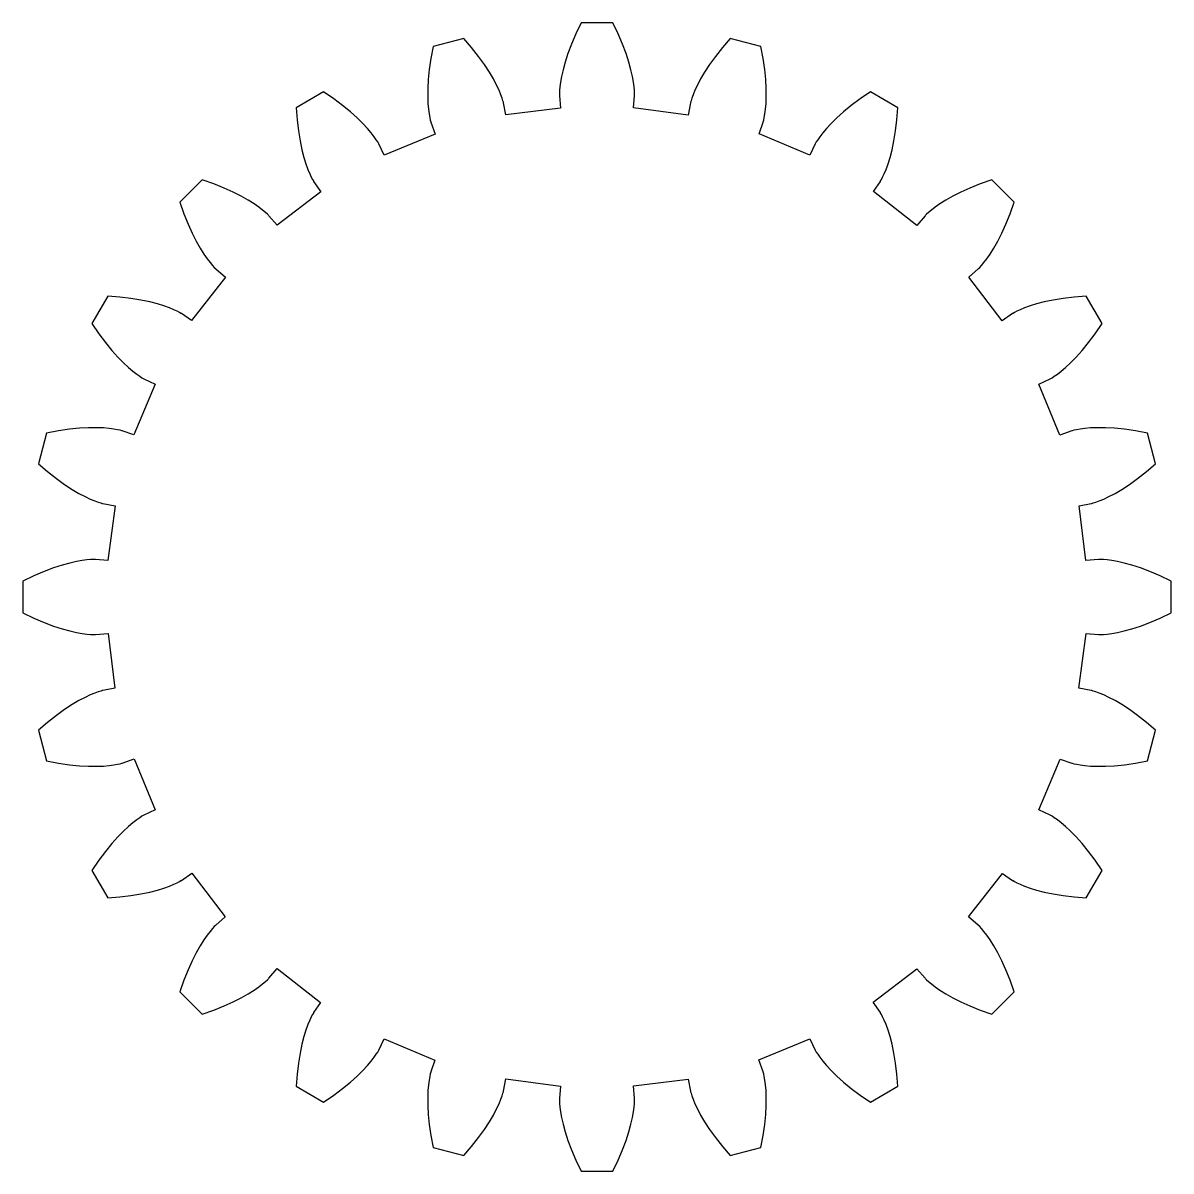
# Model space of a CAD drawing. Header units: metres. Extents: x -24 to 324, y -24 to 424.
# Drawn here: x 75.87 to 124.13, y -24.13 to 24.13 of the extents above; entities that cross this region are included whole.
import ezdxf

# ---------------------------------------------------------------- set-up
doc = ezdxf.new("R2010")
doc.units = ezdxf.units.M

msp = doc.modelspace()

# ---------------------------------------------------------------- linework, layer by layer
for p, q in [((99.3369, 24.1281), (99.1126, 23.6678)), ((100.663, 24.1281), (99.3369, 24.1281)), ((100.887, 23.6678), (100.663, 24.1281)), ((99.1126, 23.6678), (98.9274, 23.2385)), ((101.073, 23.2385), (100.887, 23.6678)), ((94.3957, 23.4776), (93.1147, 23.1344)), ((94.7315, 23.091), (94.3957, 23.4776)), ((98.9274, 23.2385), (98.7777, 22.8429)), ((101.222, 22.8429), (101.073, 23.2385)), ((105.604, 23.4776), (105.269, 23.091)), ((106.885, 23.1344), (105.604, 23.4776)), ((93.1147, 23.1344), (93.0172, 22.6317)), ((95.0215, 22.7243), (94.7315, 23.091)), ((95.2684, 22.3809), (95.0215, 22.7243)), ((98.7777, 22.8429), (98.6602, 22.4831)), ((101.34, 22.4831), (101.222, 22.8429)), ((104.979, 22.7243), (104.732, 22.3809)), ((105.269, 23.091), (104.979, 22.7243)), ((106.983, 22.6317), (106.885, 23.1344)), ((93.0172, 22.6317), (92.9494, 22.1691)), ((95.4751, 22.0638), (95.2684, 22.3809)), ((98.6602, 22.4831), (98.5712, 22.1613)), ((101.429, 22.1613), (101.34, 22.4831)), ((104.732, 22.3809), (104.525, 22.0638)), ((107.051, 22.1691), (106.983, 22.6317)), ((92.9072, 21.7482), (92.8868, 21.3703)), ((92.9494, 22.1691), (92.9072, 21.7482)), ((95.6444, 21.7759), (95.4751, 22.0638)), ((95.7796, 21.52), (95.6444, 21.7759)), ((98.5069, 21.8791), (98.4634, 21.6381)), ((98.5712, 22.1613), (98.5069, 21.8791)), ((101.493, 21.8791), (101.429, 22.1613)), ((101.537, 21.6381), (101.493, 21.8791)), ((104.356, 21.7759), (104.22, 21.52)), ((104.525, 22.0638), (104.356, 21.7759)), ((107.093, 21.7482), (107.051, 22.1691)), ((107.113, 21.3703), (107.093, 21.7482)), ((92.8868, 21.3703), (92.8841, 21.0363)), ((95.8839, 21.2985), (95.7796, 21.52)), ((95.9609, 21.1135), (95.8839, 21.2985)), ((98.4234, 21.2842), (98.4188, 21.173)), ((98.4369, 21.4395), (98.4234, 21.2842)), ((98.4634, 21.6381), (98.4369, 21.4395)), ((101.563, 21.4395), (101.537, 21.6381)), ((101.577, 21.2842), (101.563, 21.4395)), ((101.581, 21.173), (101.577, 21.2842)), ((104.116, 21.2985), (104.039, 21.1135)), ((104.22, 21.52), (104.116, 21.2985)), ((107.116, 21.0363), (107.113, 21.3703)), ((88.5102, 21.2271), (87.3617, 20.564)), ((88.9346, 20.9406), (88.5102, 21.2271)), ((89.3096, 20.6615), (88.9346, 20.9406)), ((92.8841, 21.0363), (92.895, 20.7471)), ((96.0141, 20.967), (95.9609, 21.1135)), ((96.0474, 20.8608), (96.0141, 20.967)), ((96.0644, 20.7962), (96.0474, 20.8608)), ((96.0692, 20.7745), (96.0644, 20.7962)), ((96.1665, 20.2605), (96.0692, 20.7745)), ((98.4188, 21.173), (98.419, 21.1062)), ((98.419, 21.1062), (98.42, 21.084)), ((98.42, 21.084), (98.4601, 20.5495)), ((101.541, 20.5624), (101.58, 21.084)), ((101.58, 21.084), (101.581, 21.1062)), ((101.581, 21.1062), (101.581, 21.173)), ((103.931, 20.7745), (103.831, 20.2479)), ((103.936, 20.7962), (103.931, 20.7745)), ((103.953, 20.8608), (103.936, 20.7962)), ((103.986, 20.967), (103.953, 20.8608)), ((104.039, 21.1135), (103.986, 20.967)), ((107.105, 20.7471), (107.116, 21.0363)), ((111.065, 20.9406), (110.69, 20.6615)), ((111.49, 21.2271), (111.065, 20.9406)), ((112.638, 20.564), (111.49, 21.2271)), ((87.3617, 20.564), (87.3976, 20.0532)), ((89.6371, 20.3936), (89.3096, 20.6615)), ((89.9187, 20.1408), (89.6371, 20.3936)), ((92.895, 20.7471), (92.9155, 20.5031)), ((92.9155, 20.5031), (92.9413, 20.3044)), ((92.9413, 20.3044), (92.9684, 20.1509)), ((98.4601, 20.5495), (96.1665, 20.2605)), ((103.831, 20.2479), (101.541, 20.5624)), ((107.032, 20.1509), (107.059, 20.3044)), ((107.059, 20.3044), (107.085, 20.5031)), ((107.085, 20.5031), (107.105, 20.7471)), ((110.363, 20.3936), (110.081, 20.1408)), ((110.69, 20.6615), (110.363, 20.3936)), ((112.602, 20.0532), (112.638, 20.564)), ((87.3976, 20.0532), (87.4518, 19.5889)), ((90.1568, 19.9066), (89.9187, 20.1408)), ((90.3536, 19.6944), (90.1568, 19.9066)), ((92.9684, 20.1509), (92.9927, 20.0423)), ((92.9927, 20.0423), (93.0102, 19.9778)), ((93.0102, 19.9778), (93.0169, 19.9566)), ((93.0169, 19.9566), (93.1939, 19.4508)), ((106.81, 19.4629), (106.983, 19.9566)), ((106.983, 19.9566), (106.99, 19.9778)), ((106.99, 19.9778), (107.007, 20.0423)), ((107.007, 20.0423), (107.032, 20.1509)), ((109.843, 19.9066), (109.646, 19.6944)), ((110.081, 20.1408), (109.843, 19.9066)), ((112.548, 19.5889), (112.602, 20.0532)), ((87.4518, 19.5889), (87.5201, 19.1714)), ((90.5117, 19.5074), (90.3536, 19.6944)), ((90.6339, 19.3486), (90.5117, 19.5074)), ((90.7233, 19.2209), (90.6339, 19.3486)), ((93.1939, 19.4508), (91.0533, 18.578)), ((108.941, 18.5664), (106.81, 19.4629)), ((109.366, 19.3486), (109.277, 19.2209)), ((109.488, 19.5074), (109.366, 19.3486)), ((109.646, 19.6944), (109.488, 19.5074)), ((112.48, 19.1714), (112.548, 19.5889)), ((87.5201, 19.1714), (87.5982, 18.8011)), ((90.7829, 19.1269), (90.7233, 19.2209)), ((90.8161, 19.069), (90.7829, 19.1269)), ((90.8263, 19.0492), (90.8161, 19.069)), ((91.0533, 18.578), (90.8263, 19.0492)), ((109.174, 19.0492), (108.941, 18.5664)), ((109.184, 19.069), (109.174, 19.0492)), ((109.217, 19.1269), (109.184, 19.069)), ((109.277, 19.2209), (109.217, 19.1269)), ((112.402, 18.8011), (112.48, 19.1714)), ((87.5982, 18.8011), (87.682, 18.4778)), ((87.682, 18.4778), (87.7674, 18.2013)), ((112.233, 18.2013), (112.318, 18.4778)), ((112.318, 18.4778), (112.402, 18.8011)), ((87.7674, 18.2013), (87.8503, 17.9708)), ((87.8503, 17.9708), (87.9266, 17.7856)), ((112.073, 17.7856), (112.15, 17.9708)), ((112.15, 17.9708), (112.233, 18.2013)), ((83.4077, 17.5301), (82.4699, 16.5923)), ((83.8918, 17.3631), (83.4077, 17.5301)), ((87.9266, 17.7856), (87.9925, 17.6444)), ((87.9925, 17.6444), (88.0441, 17.5457)), ((88.0441, 17.5457), (88.0777, 17.488)), ((88.0777, 17.488), (88.0897, 17.4692)), ((88.0897, 17.4692), (88.3916, 17.0264)), ((111.616, 17.0371), (111.91, 17.4692)), ((111.91, 17.4692), (111.922, 17.488)), ((111.922, 17.488), (111.956, 17.5457)), ((111.956, 17.5457), (112.007, 17.6444)), ((112.007, 17.6444), (112.073, 17.7856)), ((116.592, 17.5301), (116.108, 17.3631)), ((117.53, 16.5923), (116.592, 17.5301)), ((84.3263, 17.1906), (83.8918, 17.3631)), ((84.7119, 17.0166), (84.3263, 17.1906)), ((85.0494, 16.8453), (84.7119, 17.0166)), ((88.3916, 17.0264), (86.5498, 15.6294)), ((113.442, 15.6196), (111.616, 17.0371)), ((115.288, 17.0166), (114.951, 16.8453)), ((115.674, 17.1906), (115.288, 17.0166)), ((116.108, 17.3631), (115.674, 17.1906)), ((82.4699, 16.5923), (82.6369, 16.1082)), ((85.34, 16.6807), (85.0494, 16.8453)), ((85.585, 16.5267), (85.34, 16.6807)), ((85.7861, 16.3869), (85.585, 16.5267)), ((114.415, 16.5267), (114.214, 16.3869)), ((114.66, 16.6807), (114.415, 16.5267)), ((114.951, 16.8453), (114.66, 16.6807)), ((117.363, 16.1082), (117.53, 16.5923)), ((82.6369, 16.1082), (82.8094, 15.6737)), ((85.9453, 16.2652), (85.7861, 16.3869)), ((86.0646, 16.165), (85.9453, 16.2652)), ((86.1465, 16.0896), (86.0646, 16.165)), ((86.1936, 16.0423), (86.1465, 16.0896)), ((86.2086, 16.0258), (86.1936, 16.0423)), ((86.5498, 15.6294), (86.2086, 16.0258)), ((113.791, 16.0258), (113.442, 15.6196)), ((113.806, 16.0423), (113.791, 16.0258)), ((113.853, 16.0896), (113.806, 16.0423)), ((113.935, 16.165), (113.853, 16.0896)), ((114.055, 16.2652), (113.935, 16.165)), ((114.214, 16.3869), (114.055, 16.2652)), ((117.191, 15.6737), (117.363, 16.1082)), ((82.8094, 15.6737), (82.9834, 15.2881)), ((117.017, 15.2881), (117.191, 15.6737)), ((82.9834, 15.2881), (83.1547, 14.9506)), ((116.845, 14.9506), (117.017, 15.2881)), ((83.1547, 14.9506), (83.3193, 14.66)), ((83.3193, 14.66), (83.4733, 14.415)), ((116.527, 14.415), (116.681, 14.66)), ((116.681, 14.66), (116.845, 14.9506)), ((83.4733, 14.415), (83.6131, 14.2139)), ((83.6131, 14.2139), (83.7348, 14.0547)), ((83.7348, 14.0547), (83.835, 13.9354)), ((116.165, 13.9354), (116.265, 14.0547)), ((116.265, 14.0547), (116.387, 14.2139)), ((116.387, 14.2139), (116.527, 14.415)), ((83.835, 13.9354), (83.9104, 13.8535)), ((83.9104, 13.8535), (83.9577, 13.8064)), ((83.9577, 13.8064), (83.9742, 13.7914)), ((83.9742, 13.7914), (84.3804, 13.4418)), ((115.629, 13.4502), (116.026, 13.7914)), ((116.026, 13.7914), (116.042, 13.8064)), ((116.042, 13.8064), (116.09, 13.8535)), ((116.09, 13.8535), (116.165, 13.9354)), ((84.3804, 13.4418), (82.9629, 11.6156)), ((117.026, 11.6084), (115.629, 13.4502)), ((79.436, 12.6383), (78.7729, 11.4898)), ((79.9468, 12.6024), (79.436, 12.6383)), ((80.4111, 12.5482), (79.9468, 12.6024)), ((80.8286, 12.4799), (80.4111, 12.5482)), ((119.589, 12.5482), (119.171, 12.4799)), ((120.053, 12.6024), (119.589, 12.5482)), ((120.564, 12.6383), (120.053, 12.6024)), ((121.227, 11.4898), (120.564, 12.6383)), ((81.1989, 12.4018), (80.8286, 12.4799)), ((81.5222, 12.318), (81.1989, 12.4018)), ((81.7987, 12.2326), (81.5222, 12.318)), ((82.0292, 12.1497), (81.7987, 12.2326)), ((82.2144, 12.0734), (82.0292, 12.1497)), ((82.3556, 12.0075), (82.2144, 12.0734)), ((117.786, 12.0734), (117.644, 12.0075)), ((117.971, 12.1497), (117.786, 12.0734)), ((118.201, 12.2326), (117.971, 12.1497)), ((118.478, 12.318), (118.201, 12.2326)), ((118.801, 12.4018), (118.478, 12.318)), ((119.171, 12.4799), (118.801, 12.4018)), ((82.4543, 11.9559), (82.3556, 12.0075)), ((82.512, 11.9223), (82.4543, 11.9559)), ((82.5308, 11.9103), (82.512, 11.9223)), ((82.9629, 11.6156), (82.5308, 11.9103)), ((117.469, 11.9103), (117.026, 11.6084)), ((117.488, 11.9223), (117.469, 11.9103)), ((117.546, 11.9559), (117.488, 11.9223)), ((117.644, 12.0075), (117.546, 11.9559)), ((78.7729, 11.4898), (79.0594, 11.0654)), ((120.941, 11.0654), (121.227, 11.4898)), ((79.0594, 11.0654), (79.3385, 10.6904)), ((79.3385, 10.6904), (79.6064, 10.3629)), ((120.394, 10.3629), (120.661, 10.6904)), ((120.661, 10.6904), (120.941, 11.0654)), ((79.6064, 10.3629), (79.8592, 10.0813)), ((120.141, 10.0813), (120.394, 10.3629)), ((79.8592, 10.0813), (80.0934, 9.84322)), ((80.0934, 9.84322), (80.3056, 9.64644)), ((119.694, 9.64644), (119.907, 9.84322)), ((119.907, 9.84322), (120.141, 10.0813)), ((80.3056, 9.64644), (80.4926, 9.48831)), ((80.4926, 9.48831), (80.6514, 9.36607)), ((80.6514, 9.36607), (80.7791, 9.27673)), ((80.7791, 9.27673), (80.8731, 9.21712)), ((80.8731, 9.21712), (80.931, 9.18393)), ((80.931, 9.18393), (80.9508, 9.17366)), ((80.9508, 9.17366), (81.4336, 8.94113)), ((118.578, 8.94672), (119.049, 9.17366)), ((119.049, 9.17366), (119.069, 9.18393)), ((119.069, 9.18393), (119.127, 9.21712)), ((119.127, 9.21712), (119.221, 9.27673)), ((119.221, 9.27673), (119.349, 9.36607)), ((119.349, 9.36607), (119.507, 9.48831)), ((119.507, 9.48831), (119.694, 9.64644)), ((81.4336, 8.94113), (80.5371, 6.81032)), ((119.451, 6.80608), (118.578, 8.94672)), ((76.8656, 6.88533), (76.5224, 5.60429)), ((77.3683, 6.98279), (76.8656, 6.88533)), ((77.8309, 7.05064), (77.3683, 6.98279)), ((78.2518, 7.09277), (77.8309, 7.05064)), ((78.6297, 7.11319), (78.2518, 7.09277)), ((78.9637, 7.11589), (78.6297, 7.11319)), ((79.2529, 7.105), (78.9637, 7.11589)), ((79.4969, 7.08455), (79.2529, 7.105)), ((79.6956, 7.05875), (79.4969, 7.08455)), ((79.8491, 7.03162), (79.6956, 7.05875)), ((79.9577, 7.00729), (79.8491, 7.03162)), ((80.0222, 6.98979), (79.9577, 7.00729)), ((80.0434, 6.98308), (80.0222, 6.98979)), ((80.5371, 6.81032), (80.0434, 6.98308)), ((119.957, 6.98308), (119.451, 6.80608)), ((119.978, 6.98979), (119.957, 6.98308)), ((120.042, 7.00729), (119.978, 6.98979)), ((120.151, 7.03162), (120.042, 7.00729)), ((120.304, 7.05875), (120.151, 7.03162)), ((120.503, 7.08455), (120.304, 7.05875)), ((120.747, 7.105), (120.503, 7.08455)), ((121.036, 7.11589), (120.747, 7.105)), ((121.37, 7.11319), (121.036, 7.11589)), ((121.748, 7.09277), (121.37, 7.11319)), ((122.169, 7.05064), (121.748, 7.09277)), ((122.632, 6.98279), (122.169, 7.05064)), ((123.134, 6.88533), (122.632, 6.98279)), ((123.478, 5.60429), (123.134, 6.88533)), ((76.5224, 5.60429), (76.909, 5.26854)), ((123.091, 5.26854), (123.478, 5.60429)), ((76.909, 5.26854), (77.2757, 4.9785)), ((77.2757, 4.9785), (77.6191, 4.73155)), ((122.381, 4.73155), (122.724, 4.9785)), ((122.724, 4.9785), (123.091, 5.26854)), ((77.6191, 4.73155), (77.9362, 4.52492)), ((77.9362, 4.52492), (78.2241, 4.35561)), ((78.2241, 4.35561), (78.48, 4.22044)), ((121.52, 4.22044), (121.776, 4.35561)), ((121.776, 4.35561), (122.064, 4.52492)), ((122.064, 4.52492), (122.381, 4.73155)), ((78.48, 4.22044), (78.7015, 4.11612)), ((78.7015, 4.11612), (78.8865, 4.03912)), ((78.8865, 4.03912), (79.033, 3.98589)), ((79.033, 3.98589), (79.1392, 3.95264)), ((79.1392, 3.95264), (79.2038, 3.93558)), ((79.2038, 3.93558), (79.2255, 3.93077)), ((79.2255, 3.93077), (79.7521, 3.83113)), ((120.261, 3.83353), (120.774, 3.93077)), ((120.774, 3.93077), (120.796, 3.93558)), ((120.796, 3.93558), (120.861, 3.95264)), ((120.861, 3.95264), (120.967, 3.98589)), ((120.967, 3.98589), (121.113, 4.03912)), ((121.113, 4.03912), (121.298, 4.11612)), ((121.298, 4.11612), (121.52, 4.22044)), ((79.7521, 3.83113), (79.4376, 1.54089)), ((120.55, 1.53993), (120.261, 3.83353)), ((78.1209, 1.49315), (77.8387, 1.42883)), ((78.3619, 1.53658), (78.1209, 1.49315)), ((78.5605, 1.56306), (78.3619, 1.53658)), ((78.7158, 1.57658), (78.5605, 1.56306)), ((78.827, 1.58121), (78.7158, 1.57658)), ((78.8938, 1.58098), (78.827, 1.58121)), ((78.916, 1.57999), (78.8938, 1.58098)), ((79.4376, 1.54089), (78.916, 1.57999)), ((121.084, 1.57999), (120.55, 1.53993)), ((121.106, 1.58098), (121.084, 1.57999)), ((121.173, 1.58121), (121.106, 1.58098)), ((121.284, 1.57658), (121.173, 1.58121)), ((121.439, 1.56306), (121.284, 1.57658)), ((121.638, 1.53658), (121.439, 1.56306)), ((121.879, 1.49315), (121.638, 1.53658)), ((122.161, 1.42883), (121.879, 1.49315)), ((76.7615, 1.07262), (76.3322, 0.88736)), ((77.1571, 1.22226), (76.7615, 1.07262)), ((77.5169, 1.33978), (77.1571, 1.22226)), ((77.8387, 1.42883), (77.5169, 1.33978)), ((122.483, 1.33978), (122.161, 1.42883)), ((122.843, 1.22226), (122.483, 1.33978)), ((123.239, 1.07262), (122.843, 1.22226)), ((123.668, 0.88736), (123.239, 1.07262)), ((76.3322, 0.88736), (75.8719, 0.66312)), ((75.8719, 0.66312), (75.8719, -0.66312)), ((124.128, 0.66312), (123.668, 0.88736)), ((124.128, -0.66312), (124.128, 0.66312)), ((75.8719, -0.66312), (76.3322, -0.88736)), ((76.3322, -0.88736), (76.7615, -1.07262)), ((123.239, -1.07262), (123.668, -0.88736)), ((123.668, -0.88736), (124.128, -0.66312)), ((76.7615, -1.07262), (77.1571, -1.22226)), ((77.1571, -1.22226), (77.5169, -1.33978)), ((77.5169, -1.33978), (77.8387, -1.42883)), ((77.8387, -1.42883), (78.1209, -1.49315)), ((121.879, -1.49315), (122.161, -1.42883)), ((122.161, -1.42883), (122.483, -1.33978)), ((122.483, -1.33978), (122.843, -1.22226)), ((122.843, -1.22226), (123.239, -1.07262)), ((78.1209, -1.49315), (78.3619, -1.53658)), ((78.3619, -1.53658), (78.5605, -1.56306)), ((78.5605, -1.56306), (78.7158, -1.57658)), ((78.7158, -1.57658), (78.827, -1.58121)), ((78.827, -1.58121), (78.8938, -1.58098)), ((78.8938, -1.58098), (78.916, -1.57999)), ((78.916, -1.57999), (79.4505, -1.53993)), ((79.4505, -1.53993), (79.7395, -3.83353)), ((120.248, -3.83113), (120.562, -1.54089)), ((120.562, -1.54089), (121.084, -1.57999)), ((121.084, -1.57999), (121.106, -1.58098)), ((121.106, -1.58098), (121.173, -1.58121)), ((121.173, -1.58121), (121.284, -1.57658)), ((121.284, -1.57658), (121.439, -1.56306)), ((121.439, -1.56306), (121.638, -1.53658)), ((121.638, -1.53658), (121.879, -1.49315)), ((79.7395, -3.83353), (79.2255, -3.93077)), ((120.774, -3.93077), (120.248, -3.83113)), ((78.48, -4.22044), (78.2241, -4.35561)), ((78.7015, -4.11612), (78.48, -4.22044)), ((78.8865, -4.03912), (78.7015, -4.11612)), ((79.033, -3.98589), (78.8865, -4.03912)), ((79.1392, -3.95264), (79.033, -3.98589)), ((79.2038, -3.93558), (79.1392, -3.95264)), ((79.2255, -3.93077), (79.2038, -3.93558)), ((120.796, -3.93558), (120.774, -3.93077)), ((120.861, -3.95264), (120.796, -3.93558)), ((120.967, -3.98589), (120.861, -3.95264)), ((121.113, -4.03912), (120.967, -3.98589)), ((121.298, -4.11612), (121.113, -4.03912)), ((121.52, -4.22044), (121.298, -4.11612)), ((121.776, -4.35561), (121.52, -4.22044)), ((77.6191, -4.73155), (77.2757, -4.9785)), ((77.9362, -4.52492), (77.6191, -4.73155)), ((78.2241, -4.35561), (77.9362, -4.52492)), ((122.064, -4.52492), (121.776, -4.35561)), ((122.381, -4.73155), (122.064, -4.52492)), ((122.724, -4.9785), (122.381, -4.73155)), ((76.909, -5.26854), (76.5224, -5.60429)), ((77.2757, -4.9785), (76.909, -5.26854)), ((123.091, -5.26854), (122.724, -4.9785)), ((123.478, -5.60429), (123.091, -5.26854)), ((76.5224, -5.60429), (76.8656, -6.88533)), ((123.134, -6.88533), (123.478, -5.60429)), ((76.8656, -6.88533), (77.3683, -6.98279)), ((77.3683, -6.98279), (77.8309, -7.05064)), ((77.8309, -7.05064), (78.2518, -7.09277)), ((78.2518, -7.09277), (78.6297, -7.11319)), ((78.6297, -7.11319), (78.9637, -7.11589)), ((78.9637, -7.11589), (79.2529, -7.105)), ((79.2529, -7.105), (79.4969, -7.08455)), ((79.4969, -7.08455), (79.6956, -7.05875)), ((79.6956, -7.05875), (79.8491, -7.03162)), ((79.8491, -7.03162), (79.9577, -7.00729)), ((79.9577, -7.00729), (80.0222, -6.98979)), ((80.0222, -6.98979), (80.0434, -6.98308)), ((80.0434, -6.98308), (80.5492, -6.80608)), ((80.5492, -6.80608), (81.422, -8.94672)), ((118.566, -8.94113), (119.463, -6.81032)), ((119.463, -6.81032), (119.957, -6.98308)), ((119.957, -6.98308), (119.978, -6.98979)), ((119.978, -6.98979), (120.042, -7.00729)), ((120.042, -7.00729), (120.151, -7.03162)), ((120.151, -7.03162), (120.304, -7.05875)), ((120.304, -7.05875), (120.503, -7.08455)), ((120.503, -7.08455), (120.747, -7.105)), ((120.747, -7.105), (121.036, -7.11589)), ((121.036, -7.11589), (121.37, -7.11319)), ((121.37, -7.11319), (121.748, -7.09277)), ((121.748, -7.09277), (122.169, -7.05064)), ((122.169, -7.05064), (122.632, -6.98279)), ((122.632, -6.98279), (123.134, -6.88533)), ((81.422, -8.94672), (80.9508, -9.17366)), ((119.049, -9.17366), (118.566, -8.94113)), ((80.3056, -9.64644), (80.0934, -9.84322)), ((80.4926, -9.48831), (80.3056, -9.64644)), ((80.6514, -9.36607), (80.4926, -9.48831)), ((80.7791, -9.27673), (80.6514, -9.36607)), ((80.8731, -9.21712), (80.7791, -9.27673)), ((80.931, -9.18393), (80.8731, -9.21712)), ((80.9508, -9.17366), (80.931, -9.18393)), ((119.069, -9.18393), (119.049, -9.17366)), ((119.127, -9.21712), (119.069, -9.18393)), ((119.221, -9.27673), (119.127, -9.21712)), ((119.349, -9.36607), (119.221, -9.27673)), ((119.507, -9.48831), (119.349, -9.36607)), ((119.694, -9.64644), (119.507, -9.48831)), ((119.907, -9.84322), (119.694, -9.64644)), ((79.8592, -10.0813), (79.6064, -10.3629)), ((80.0934, -9.84322), (79.8592, -10.0813)), ((120.141, -10.0813), (119.907, -9.84322)), ((120.394, -10.3629), (120.141, -10.0813)), ((79.6064, -10.3629), (79.3385, -10.6904)), ((120.661, -10.6904), (120.394, -10.3629)), ((79.0594, -11.0654), (78.7729, -11.4898)), ((79.3385, -10.6904), (79.0594, -11.0654)), ((120.941, -11.0654), (120.661, -10.6904)), ((121.227, -11.4898), (120.941, -11.0654)), ((78.7729, -11.4898), (79.436, -12.6383)), ((120.564, -12.6383), (121.227, -11.4898)), ((82.2144, -12.0734), (82.3556, -12.0075)), ((82.3556, -12.0075), (82.4543, -11.9559)), ((82.4543, -11.9559), (82.512, -11.9223)), ((82.512, -11.9223), (82.5308, -11.9103)), ((82.5308, -11.9103), (82.9736, -11.6084)), ((82.9736, -11.6084), (84.3706, -13.4502)), ((115.62, -13.4418), (117.037, -11.6156)), ((117.037, -11.6156), (117.469, -11.9103)), ((117.469, -11.9103), (117.488, -11.9223)), ((117.488, -11.9223), (117.546, -11.9559)), ((117.546, -11.9559), (117.644, -12.0075)), ((117.644, -12.0075), (117.786, -12.0734)), ((80.4111, -12.5482), (80.8286, -12.4799)), ((80.8286, -12.4799), (81.1989, -12.4018)), ((81.1989, -12.4018), (81.5222, -12.318)), ((81.5222, -12.318), (81.7987, -12.2326)), ((81.7987, -12.2326), (82.0292, -12.1497)), ((82.0292, -12.1497), (82.2144, -12.0734)), ((117.786, -12.0734), (117.971, -12.1497)), ((117.971, -12.1497), (118.201, -12.2326)), ((118.201, -12.2326), (118.478, -12.318)), ((118.478, -12.318), (118.801, -12.4018)), ((118.801, -12.4018), (119.171, -12.4799)), ((119.171, -12.4799), (119.589, -12.5482)), ((79.436, -12.6383), (79.9468, -12.6024)), ((79.9468, -12.6024), (80.4111, -12.5482)), ((119.589, -12.5482), (120.053, -12.6024)), ((120.053, -12.6024), (120.564, -12.6383)), ((84.3706, -13.4502), (83.9742, -13.7914)), ((116.026, -13.7914), (115.62, -13.4418)), ((83.835, -13.9354), (83.7348, -14.0547)), ((83.9104, -13.8535), (83.835, -13.9354)), ((83.9577, -13.8064), (83.9104, -13.8535)), ((83.9742, -13.7914), (83.9577, -13.8064)), ((116.042, -13.8064), (116.026, -13.7914)), ((116.09, -13.8535), (116.042, -13.8064)), ((116.165, -13.9354), (116.09, -13.8535)), ((116.265, -14.0547), (116.165, -13.9354)), ((83.4733, -14.415), (83.3193, -14.66)), ((83.6131, -14.2139), (83.4733, -14.415)), ((83.7348, -14.0547), (83.6131, -14.2139)), ((116.387, -14.2139), (116.265, -14.0547)), ((116.527, -14.415), (116.387, -14.2139)), ((116.681, -14.66), (116.527, -14.415)), ((83.1547, -14.9506), (82.9834, -15.2881)), ((83.3193, -14.66), (83.1547, -14.9506)), ((116.845, -14.9506), (116.681, -14.66)), ((117.017, -15.2881), (116.845, -14.9506)), ((82.9834, -15.2881), (82.8094, -15.6737)), ((117.191, -15.6737), (117.017, -15.2881)), ((82.8094, -15.6737), (82.6369, -16.1082)), ((86.2086, -16.0258), (86.5582, -15.6196)), ((86.5582, -15.6196), (88.3844, -17.0371)), ((111.608, -17.0264), (113.45, -15.6294)), ((113.45, -15.6294), (113.791, -16.0258)), ((117.363, -16.1082), (117.191, -15.6737)), ((82.6369, -16.1082), (82.4699, -16.5923)), ((85.585, -16.5267), (85.7861, -16.3869)), ((85.7861, -16.3869), (85.9453, -16.2652)), ((85.9453, -16.2652), (86.0646, -16.165)), ((86.0646, -16.165), (86.1465, -16.0896)), ((86.1465, -16.0896), (86.1936, -16.0423)), ((86.1936, -16.0423), (86.2086, -16.0258)), ((113.791, -16.0258), (113.806, -16.0423)), ((113.806, -16.0423), (113.853, -16.0896)), ((113.853, -16.0896), (113.935, -16.165)), ((113.935, -16.165), (114.055, -16.2652)), ((114.055, -16.2652), (114.214, -16.3869)), ((114.214, -16.3869), (114.415, -16.5267)), ((117.53, -16.5923), (117.363, -16.1082)), ((82.4699, -16.5923), (83.4077, -17.5301)), ((84.7119, -17.0166), (85.0494, -16.8453)), ((85.0494, -16.8453), (85.34, -16.6807)), ((85.34, -16.6807), (85.585, -16.5267)), ((114.415, -16.5267), (114.66, -16.6807)), ((114.66, -16.6807), (114.951, -16.8453)), ((114.951, -16.8453), (115.288, -17.0166)), ((116.592, -17.5301), (117.53, -16.5923)), ((83.4077, -17.5301), (83.8918, -17.3631)), ((83.8918, -17.3631), (84.3263, -17.1906)), ((84.3263, -17.1906), (84.7119, -17.0166)), ((88.3844, -17.0371), (88.0897, -17.4692)), ((111.91, -17.4692), (111.608, -17.0264)), ((115.288, -17.0166), (115.674, -17.1906)), ((115.674, -17.1906), (116.108, -17.3631)), ((116.108, -17.3631), (116.592, -17.5301)), ((87.9266, -17.7856), (87.8503, -17.9708)), ((87.9925, -17.6444), (87.9266, -17.7856)), ((88.0441, -17.5457), (87.9925, -17.6444)), ((88.0777, -17.488), (88.0441, -17.5457)), ((88.0897, -17.4692), (88.0777, -17.488)), ((111.922, -17.488), (111.91, -17.4692)), ((111.956, -17.5457), (111.922, -17.488)), ((112.007, -17.6444), (111.956, -17.5457)), ((112.073, -17.7856), (112.007, -17.6444)), ((112.15, -17.9708), (112.073, -17.7856)), ((87.7674, -18.2013), (87.682, -18.4778)), ((87.8503, -17.9708), (87.7674, -18.2013)), ((112.233, -18.2013), (112.15, -17.9708)), ((112.318, -18.4778), (112.233, -18.2013)), ((87.5982, -18.8011), (87.5201, -19.1714)), ((87.682, -18.4778), (87.5982, -18.8011)), ((90.8263, -19.0492), (91.0589, -18.5664)), ((91.0589, -18.5664), (93.1897, -19.4629)), ((106.806, -19.4508), (108.947, -18.578)), ((108.947, -18.578), (109.174, -19.0492)), ((112.402, -18.8011), (112.318, -18.4778)), ((112.48, -19.1714), (112.402, -18.8011)), ((87.5201, -19.1714), (87.4518, -19.5889)), ((90.6339, -19.3486), (90.7233, -19.2209)), ((90.7233, -19.2209), (90.7829, -19.1269)), ((90.7829, -19.1269), (90.8161, -19.069)), ((90.8161, -19.069), (90.8263, -19.0492)), ((109.174, -19.0492), (109.184, -19.069)), ((109.184, -19.069), (109.217, -19.1269)), ((109.217, -19.1269), (109.277, -19.2209)), ((109.277, -19.2209), (109.366, -19.3486)), ((112.548, -19.5889), (112.48, -19.1714)), ((87.4518, -19.5889), (87.3976, -20.0532)), ((90.1568, -19.9066), (90.3536, -19.6944)), ((90.3536, -19.6944), (90.5117, -19.5074)), ((90.5117, -19.5074), (90.6339, -19.3486)), ((93.1897, -19.4629), (93.0169, -19.9566)), ((106.983, -19.9566), (106.806, -19.4508)), ((109.366, -19.3486), (109.488, -19.5074)), ((109.488, -19.5074), (109.646, -19.6944)), ((109.646, -19.6944), (109.843, -19.9066)), ((112.602, -20.0532), (112.548, -19.5889)), ((87.3976, -20.0532), (87.3617, -20.564)), ((89.6371, -20.3936), (89.9187, -20.1408)), ((89.9187, -20.1408), (90.1568, -19.9066)), ((92.9684, -20.1509), (92.9413, -20.3044)), ((92.9927, -20.0423), (92.9684, -20.1509)), ((93.0102, -19.9778), (92.9927, -20.0423)), ((93.0169, -19.9566), (93.0102, -19.9778)), ((96.0692, -20.7745), (96.1689, -20.2479)), ((96.1689, -20.2479), (98.4591, -20.5624)), ((101.54, -20.5495), (103.834, -20.2605)), ((103.834, -20.2605), (103.931, -20.7745)), ((106.99, -19.9778), (106.983, -19.9566)), ((107.007, -20.0423), (106.99, -19.9778)), ((107.032, -20.1509), (107.007, -20.0423)), ((107.059, -20.3044), (107.032, -20.1509)), ((109.843, -19.9066), (110.081, -20.1408)), ((110.081, -20.1408), (110.363, -20.3936)), ((112.638, -20.564), (112.602, -20.0532)), ((87.3617, -20.564), (88.5102, -21.2271)), ((88.9346, -20.9406), (89.3096, -20.6615)), ((89.3096, -20.6615), (89.6371, -20.3936)), ((92.895, -20.7471), (92.8841, -21.0363)), ((92.9155, -20.5031), (92.895, -20.7471)), ((92.9413, -20.3044), (92.9155, -20.5031)), ((98.4591, -20.5624), (98.42, -21.084)), ((101.58, -21.084), (101.54, -20.5495)), ((107.085, -20.5031), (107.059, -20.3044)), ((107.105, -20.7471), (107.085, -20.5031)), ((107.116, -21.0363), (107.105, -20.7471)), ((110.363, -20.3936), (110.69, -20.6615)), ((110.69, -20.6615), (111.065, -20.9406)), ((111.49, -21.2271), (112.638, -20.564)), ((88.5102, -21.2271), (88.9346, -20.9406)), ((92.8841, -21.0363), (92.8868, -21.3703)), ((95.8839, -21.2985), (95.9609, -21.1135)), ((95.9609, -21.1135), (96.0141, -20.967)), ((96.0141, -20.967), (96.0474, -20.8608)), ((96.0474, -20.8608), (96.0644, -20.7962)), ((96.0644, -20.7962), (96.0692, -20.7745)), ((98.419, -21.1062), (98.4188, -21.173)), ((98.4188, -21.173), (98.4234, -21.2842)), ((98.42, -21.084), (98.419, -21.1062)), ((101.577, -21.2842), (101.581, -21.173)), ((101.581, -21.1062), (101.58, -21.084)), ((101.581, -21.173), (101.581, -21.1062)), ((103.931, -20.7745), (103.936, -20.7962)), ((103.936, -20.7962), (103.953, -20.8608)), ((103.953, -20.8608), (103.986, -20.967)), ((103.986, -20.967), (104.039, -21.1135)), ((104.039, -21.1135), (104.116, -21.2985)), ((107.113, -21.3703), (107.116, -21.0363)), ((111.065, -20.9406), (111.49, -21.2271)), ((92.8868, -21.3703), (92.9072, -21.7482)), ((95.6444, -21.7759), (95.7796, -21.52)), ((95.7796, -21.52), (95.8839, -21.2985)), ((98.4234, -21.2842), (98.4369, -21.4395)), ((98.4369, -21.4395), (98.4634, -21.6381)), ((98.4634, -21.6381), (98.5069, -21.8791)), ((101.493, -21.8791), (101.537, -21.6381)), ((101.537, -21.6381), (101.563, -21.4395)), ((101.563, -21.4395), (101.577, -21.2842)), ((104.116, -21.2985), (104.22, -21.52)), ((104.22, -21.52), (104.356, -21.7759)), ((107.093, -21.7482), (107.113, -21.3703)), ((92.9072, -21.7482), (92.9494, -22.1691)), ((92.9494, -22.1691), (93.0172, -22.6317)), ((95.2684, -22.3809), (95.4751, -22.0638)), ((95.4751, -22.0638), (95.6444, -21.7759)), ((98.5069, -21.8791), (98.5712, -22.1613)), ((98.5712, -22.1613), (98.6602, -22.4831)), ((101.34, -22.4831), (101.429, -22.1613)), ((101.429, -22.1613), (101.493, -21.8791)), ((104.356, -21.7759), (104.525, -22.0638)), ((104.525, -22.0638), (104.732, -22.3809)), ((106.983, -22.6317), (107.051, -22.1691)), ((107.051, -22.1691), (107.093, -21.7482)), ((93.0172, -22.6317), (93.1147, -23.1344)), ((95.0215, -22.7243), (95.2684, -22.3809)), ((98.6602, -22.4831), (98.7777, -22.8429)), ((101.222, -22.8429), (101.34, -22.4831)), ((104.732, -22.3809), (104.979, -22.7243)), ((106.885, -23.1344), (106.983, -22.6317)), ((93.1147, -23.1344), (94.3957, -23.4776)), ((94.3957, -23.4776), (94.7315, -23.091)), ((94.7315, -23.091), (95.0215, -22.7243)), ((98.7777, -22.8429), (98.9274, -23.2385)), ((101.073, -23.2385), (101.222, -22.8429)), ((104.979, -22.7243), (105.269, -23.091)), ((105.269, -23.091), (105.604, -23.4776)), ((105.604, -23.4776), (106.885, -23.1344)), ((98.9274, -23.2385), (99.1126, -23.6678)), ((100.887, -23.6678), (101.073, -23.2385)), ((99.1126, -23.6678), (99.3369, -24.1281)), ((99.3369, -24.1281), (100.663, -24.1281)), ((100.663, -24.1281), (100.887, -23.6678))]:
    msp.add_line(p, q)

doc.saveas('drawing.dxf')
